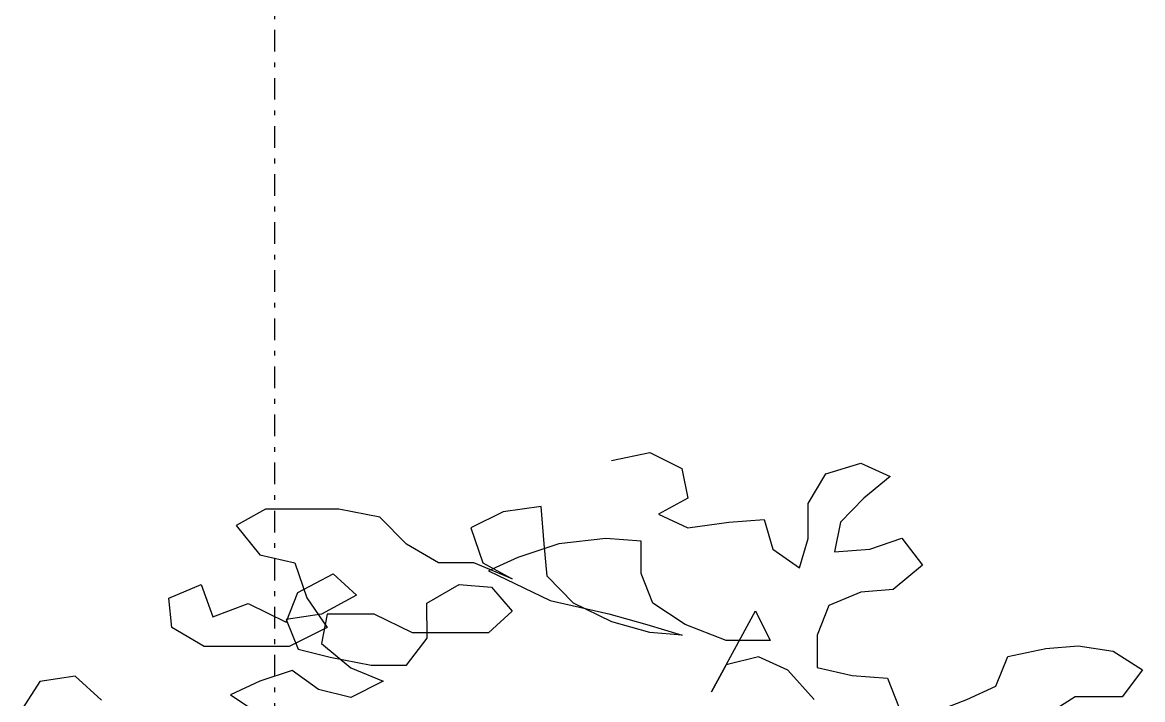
# Model space of a CAD drawing. Header units: inches. Extents: x 295786 to 300745, y 68261 to 70432.
# Drawn here: x 296268.97 to 296292.27, y 70350.68 to 70364.77 of the extents above; entities that cross this region are included whole.
import ezdxf

# ---------------------------------------------------------------- set-up
doc = ezdxf.new("R2010")
doc.units = ezdxf.units.IN
doc.header["$MEASUREMENT"] = 0
doc.linetypes.add('DASHDOTX2', pattern=[2, 1, -0.5, 0, -0.5])
doc.layers.add('BOLD  DIM', color=230, linetype='Continuous')
doc.layers.add('Tree', color=102, linetype='Continuous')

# ---------------------------------------------------------------- blocks, each defined once
blk = doc.blocks.new('T2')
at = {"layer": 'Tree'}
for p, q in [((-13.976, 289.319), (-15.168, 288.724)), ((-12.569, 289.02), (-13.976, 289.319)), ((-21.774, 288.928), (-22.858, 288.433)), ((-20.475, 288.53), (-21.774, 288.928)), ((-22.858, 288.433), (-21.884, 287.638)), ((-19.826, 287.438), (-20.475, 288.53)), ((-15.168, 288.724), (-15.386, 287.632)), ((-21.884, 287.638), (-21.018, 286.744)), ((-15.386, 287.632), (-14.303, 287.036)), ((-19.828, 286.147), (-19.826, 287.438)), ((-10.081, 285.94), (-9.971, 287.33)), ((-9.971, 287.33), (-8.563, 287.13)), ((-8.563, 287.13), (-7.373, 286.534)), ((-4.015, 286.928), (-2.498, 287.225)), ((-2.498, 287.225), (0.209, 287.222)), ((0.209, 287.222), (1.292, 286.626)), ((-21.018, 286.744), (-20.803, 285.651)), ((-18.202, 286.841), (-18.528, 285.749)), ((-16.903, 286.74), (-18.202, 286.841)), ((-15.387, 286.54), (-16.903, 286.74)), ((-14.303, 287.036), (-15.387, 286.54)), ((-4.99, 285.936), (-4.015, 286.928)), ((-7.373, 286.534), (-7.807, 285.243)), ((1.292, 286.626), (0.424, 285.534)), ((-23.293, 286.15), (-24.052, 285.158)), ((-22.102, 285.752), (-23.293, 286.15)), ((-19.504, 285.055), (-19.828, 286.147)), ((-13.656, 284.851), (-13.655, 286.043)), ((-13.655, 286.043), (-12.355, 286.141)), ((-12.355, 286.141), (-10.622, 285.941)), ((-10.622, 285.941), (-9.106, 285.443)), ((-10.19, 284.749), (-10.081, 285.94)), ((-6.182, 285.242), (-4.99, 285.936)), ((-20.803, 285.651), (-22.102, 285.752)), ((-18.528, 285.749), (-19.504, 285.055)), ((0.424, 285.534), (-0.876, 285.238)), ((-24.052, 285.158), (-22.97, 284.263)), ((-9.106, 285.443), (-8.024, 284.946)), ((-7.807, 285.243), (-8.891, 284.649)), ((-8.891, 284.649), (-7.482, 285.243)), ((-7.482, 285.243), (-6.182, 285.242)), ((-0.876, 285.238), (-1.31, 283.947)), ((-14.09, 283.76), (-13.656, 284.851)), ((-11.166, 283.757), (-10.19, 284.749)), ((-8.024, 284.946), (-10.299, 283.856)), ((-2.284, 284.842), (-3.151, 284.048)), ((-0.985, 284.146), (-2.284, 284.842)), ((-22.97, 284.263), (-21.779, 284.163)), ((-8.133, 284.35), (-8.892, 283.457)), ((-6.941, 284.448), (-8.133, 284.35)), ((-5.751, 283.753), (-6.941, 284.448)), ((2.589, 284.441), (2.155, 283.25)), ((3.78, 283.943), (2.589, 284.441)), ((-21.779, 284.163), (-20.588, 283.666)), ((-10.299, 283.856), (-12.466, 283.361)), ((-3.151, 284.048), (-1.852, 283.352)), ((-1.31, 283.947), (-2.069, 282.856)), ((-0.553, 283.053), (-0.985, 284.146)), ((3.671, 282.851), (3.78, 283.943)), ((-20.588, 283.666), (-20.156, 282.573)), ((-17.881, 283.465), (-18.424, 282.373)), ((-16.259, 280.485), (-17.881, 283.465)), ((-15.282, 282.966), (-14.09, 283.76)), ((-12.575, 283.063), (-11.166, 283.757)), ((-8.892, 283.457), (-8.026, 282.662)), ((-5.752, 282.462), (-5.751, 283.753)), ((0.856, 283.747), (-0.553, 283.053)), ((2.155, 283.25), (0.856, 283.747)), ((-13.983, 282.667), (-12.575, 283.063)), ((-12.466, 283.361), (-13.874, 282.965)), ((-5.21, 282.66), (-3.802, 283.354)), ((-3.802, 283.354), (-2.069, 283.352)), ((-2.069, 283.352), (-1.853, 282.26)), ((-1.852, 283.352), (-0.553, 283.153)), ((-0.553, 283.153), (-0.987, 282.061)), ((-20.156, 282.573), (-20.157, 281.382)), ((-16.799, 282.372), (-15.282, 282.966)), ((-13.874, 282.965), (-15.174, 282.569)), ((-15.174, 282.569), (-13.983, 282.667)), ((-8.026, 282.662), (-5.21, 282.66)), ((-2.069, 282.856), (-0.662, 282.16)), ((2.479, 282.157), (3.671, 282.851)), ((-29.796, 282.184), (-31.095, 281.987)), ((-28.604, 282.084), (-29.796, 282.184)), ((-18.424, 282.373), (-16.799, 282.372)), ((-4.995, 281.469), (-5.752, 282.462)), ((-1.853, 282.26), (-2.937, 281.368)), ((-0.662, 282.16), (2.479, 282.157)), ((-31.095, 281.987), (-32.179, 281.293)), ((-27.197, 281.785), (-28.604, 282.084)), ((-26.765, 280.693), (-27.197, 281.785)), ((-19.074, 281.282), (-17.991, 281.777)), ((-17.991, 281.777), (-16.8, 281.478)), ((-2.179, 281.764), (-3.695, 281.467)), ((-0.987, 282.061), (-2.179, 281.764)), ((-20.157, 281.382), (-21.457, 281.085)), ((-16.8, 281.478), (-16.259, 280.485)), ((-3.695, 281.467), (-4.995, 281.469)), ((-2.937, 281.368), (-4.129, 280.872)), ((-32.179, 281.293), (-31.422, 280.299)), ((-22.757, 280.987), (-23.191, 279.895)), ((-21.457, 281.085), (-22.757, 280.987)), ((-20.05, 280.191), (-19.074, 281.282)), ((-1.747, 280.572), (-0.771, 281.266)), ((-0.771, 281.266), (0.42, 280.868)), ((6.267, 280.168), (7.243, 281.061)), ((7.243, 281.061), (8.542, 280.862)), ((-25.682, 280.195), (-26.765, 280.693)), ((-4.129, 280.872), (-2.938, 280.275)), ((-2.938, 280.275), (-1.747, 280.572)), ((0.42, 280.868), (1.502, 280.371)), ((8.542, 280.862), (9.191, 279.868)), ((-31.422, 280.299), (-29.689, 280.298)), ((-29.689, 280.298), (-28.607, 279.602)), ((-24.383, 279.698), (-25.682, 280.195)), ((1.502, 280.371), (0.31, 279.578))]:
    blk.add_line(p, q, dxfattribs=at)

msp = doc.modelspace()

# ---------------------------------------------------------------- linework, layer by layer
at = {"layer": 'BOLD  DIM', "color": 1, "linetype": 'DASHDOTX2', "ltscale": 0.45}
msp.add_line((296274.22077431, 70146.15888532), (296274.22077431, 70408.1468389), dxfattribs=at)

# ---------------------------------------------------------------- block references
at = {"layer": 'Tree', "xscale": -0.5632000000000001, "yscale": 0.5632000000000001, "zscale": 0.5632000000000001}
msp.add_blockref('T2', (296274.14351069, 70192.87553544), dxfattribs=at)

doc.saveas('drawing.dxf')
